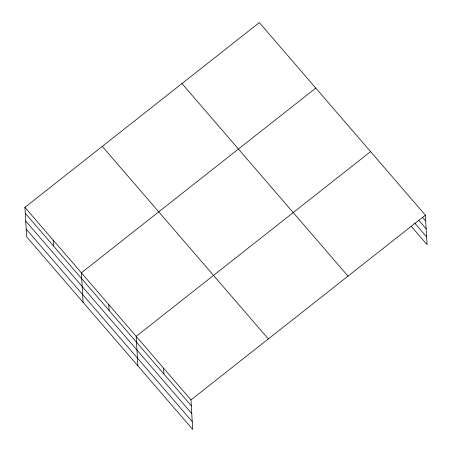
<?xml version="1.0" encoding="UTF-8"?>
<svg xmlns="http://www.w3.org/2000/svg" width="452" height="452" viewBox="0 0 452 452"><rect width="100%" height="100%" fill="white"/><g stroke="black" fill="none" stroke-linecap="round" stroke-linejoin="round"><path stroke-width="0.68" d="M24.928 207.349L190.981 399.913L192.682 429.4L26.628 236.837L24.928 207.349L259.318 22.6L425.372 215.163L427.072 244.651L411.094 226.119M315.778 88.072L81.383 272.822L83.083 302.309M370.578 151.618L136.182 336.367L137.883 365.854M190.981 399.913L425.372 215.163M422.518 217.372L425.716 221.079M418.857 220.384L426.163 228.859M414.755 223.102L426.626 236.871M181.97 83.569L348.023 276.127M102.276 146.38L268.33 338.943M25.267 213.265L191.32 405.828M25.713 221.045L191.772 413.603M26.176 229.057L192.23 421.62M163.579 368.137L163.923 374.053M108.785 304.591L109.124 310.507M53.155 240.085L53.494 246.001"/></g></svg>
